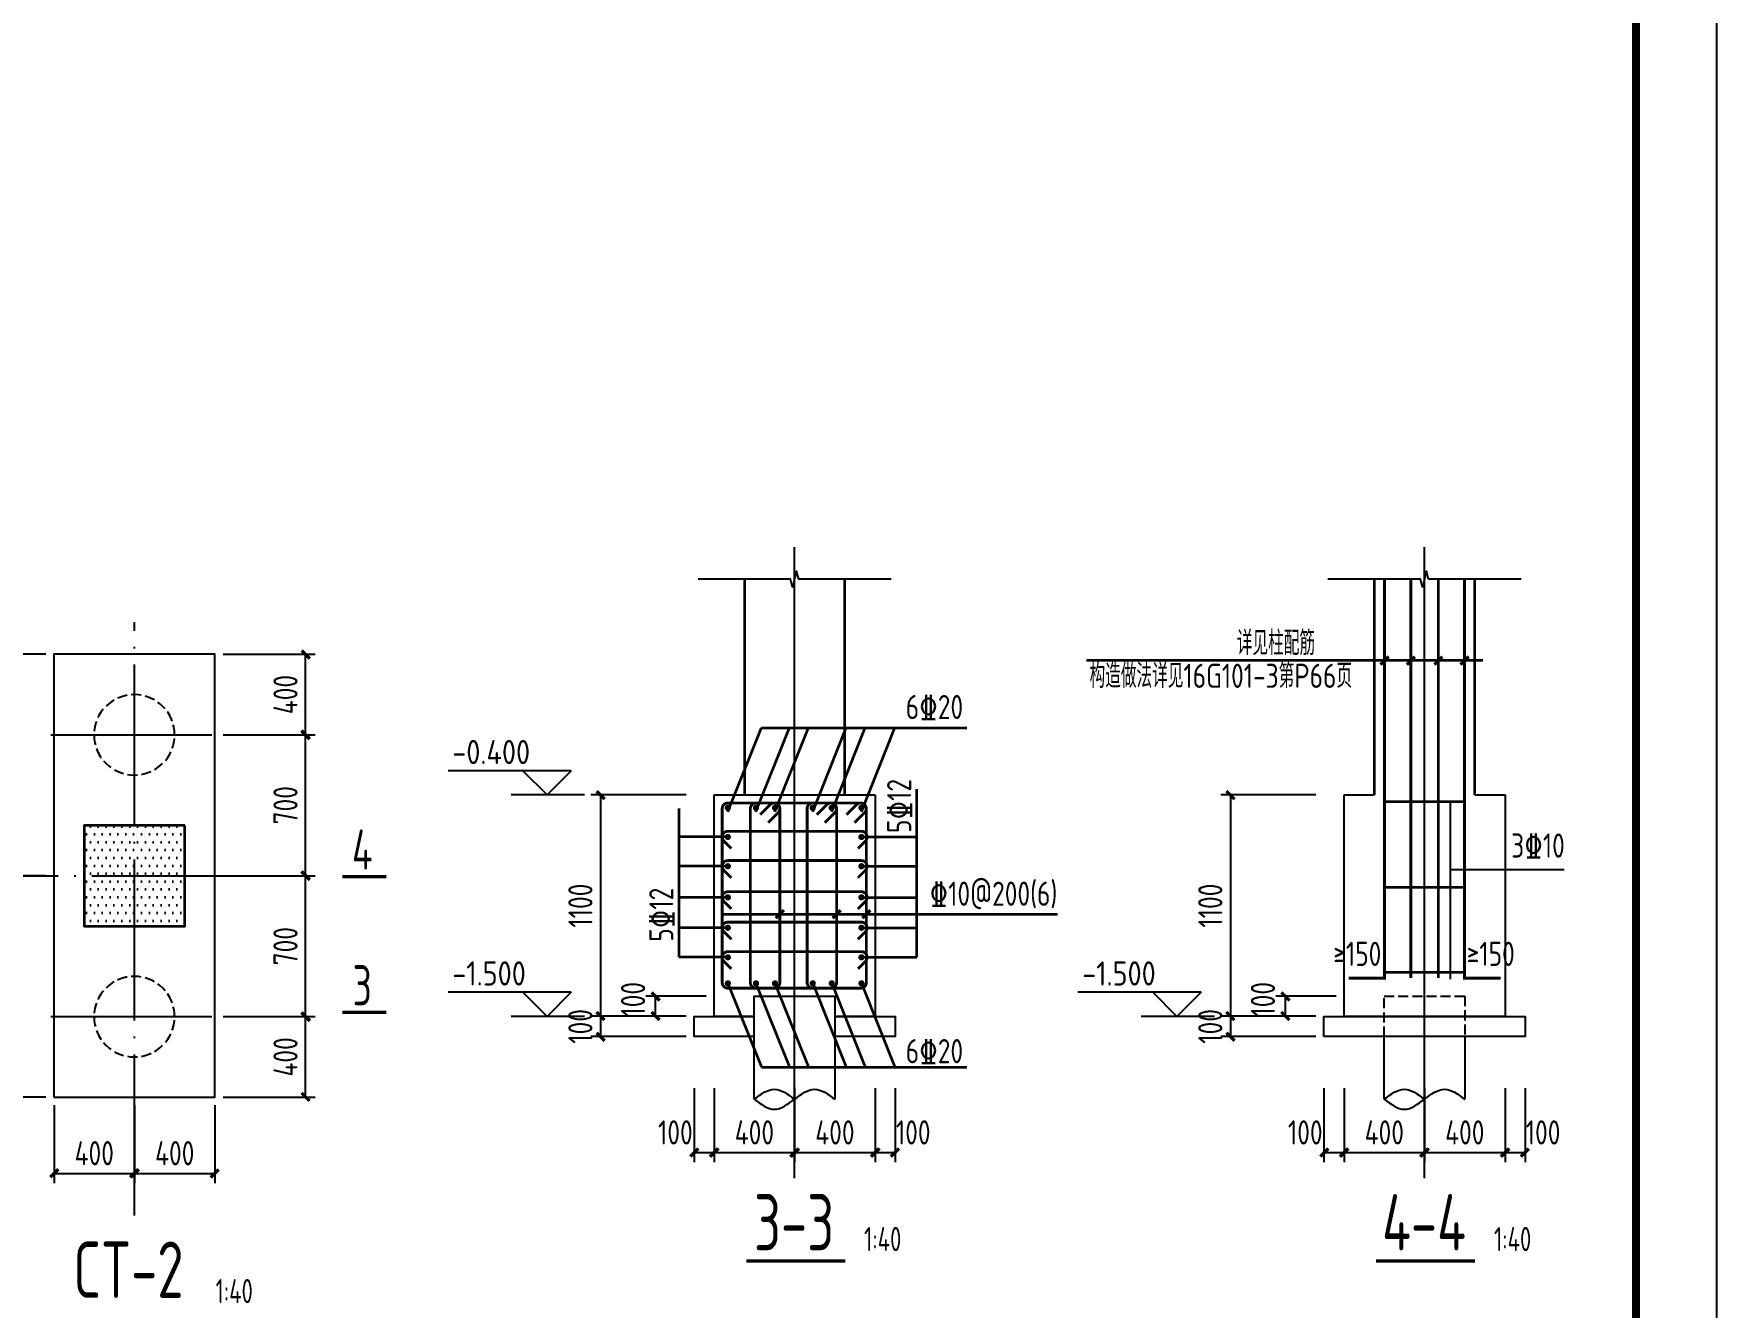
# Model space of a CAD drawing. Header units: millimetres. Extents: x 865974 to 875117, y 41124 to 44891.
# Drawn here: x 867519.9 to 867728.9, y 41236.2 to 41394.3 of the extents above; entities that cross this region are included whole.
import ezdxf
from ezdxf.enums import TextEntityAlignment as Align

# ---------------------------------------------------------------- set-up
doc = ezdxf.new("R2010")
doc.units = ezdxf.units.MM
doc.header["$LTSCALE"] = 1000
doc.header["$MEASUREMENT"] = 0
doc.linetypes.add('DASH', pattern=[0.35, 0.25, -0.1])
doc.linetypes.add('DOTE', pattern=[2.42, 2, -0.2, 0.02, -0.2])
for name, color, linetype in [('1507', 6, 'Continuous'), ('DIM', 7, 'Continuous'), ('DOTE', 1, 'DOTE'), ('垫层', 8, 'Continuous'), ('承台轮廓', 7, 'Continuous'), ('文字', 7, 'Continuous'), ('桩', 6, 'Continuous'), ('梁标注', 7, 'Continuous')]:
    doc.layers.add(name, color=color, linetype=linetype)
doc.layers.add('基础钢筋', color=1, linetype='Continuous', lineweight=50)
doc.layers.add('砼柱', color=2, linetype='Continuous', lineweight=35)
doc.styles.add('GBHZ', font='gbenor.shx', dxfattribs={"width": 0.9, "bigfont": 'gbcbig.shx'})
doc.dimstyles.new('Y40', dxfattribs={"dimscale": 0, "dimtxt": 3, "dimasz": 0.01, "dimexe": 1.2, "dimexo": 1, "dimgap": 1, "dimtad": 1, "dimdec": 0, "dimlfac": 40, "dimzin": 0, "dimdsep": 46, "dimtxsty": 'GBHZ', "dimblk1": 'DX', "dimblk2": 'DX', "dimsah": 1, "dimcen": 0.09, "dimdle": 1, "dimadec": 0, "dimazin": 0, "dimtfac": 1, "dimtdec": 0, "dimtix": 1, "dimtmove": 2, "dimatfit": 3, "dimldrblk": 'DX', "dimfxl": 0, "dimtolj": 1, "dimtzin": 0, "dimarcsym": 0})

# ---------------------------------------------------------------- blocks, each defined once
blk = doc.blocks.new('DX')
at = {"color": 0, "linetype": 'ByBlock', "const_width": 40}
blk.add_lwpolyline([(-54, -51), (46, 49)], dxfattribs=at)
blk = doc.blocks.new('*D827')
at = {"layer": 'Defpoints', "color": 0, "transparency": 16777216}
for p in [(867601.9, 41272.3), (867590.28, 41269.8), (867601.9, 41269.8)]:
    blk.add_point(p, dxfattribs=at)
at = {"layer": 'dim', "color": 0, "lineweight": -2, "transparency": 16777216}
for p, q in [((867600.9, 41272.3), (867589.08, 41272.3)), ((867590.28, 41272.31), (867590.28, 41272.32)), ((867590.28, 41272.3), (867590.28, 41269.8)), ((867600.9, 41269.8), (867589.08, 41269.8)), ((867590.28, 41269.79), (867590.28, 41269.78))]:
    blk.add_line(p, q, dxfattribs=at)
at = {"layer": 'dim', "color": 0, "lineweight": -2, "transparency": 16777216, "xscale": 0.01, "yscale": 0.01, "zscale": 0.01}
for p, rotation in [((867590.28, 41272.3), 270), ((867590.28, 41269.8), 90)]:
    blk.add_blockref('DX', p, dxfattribs=dict(at, rotation=rotation))
at = {"layer": 'dim', "color": 0, "transparency": 16777216, "insert": (867587.78, 41271.05), "char_height": 3, "attachment_point": 5, "rotation": 90, "style": 'GBHZ'}
blk.add_mtext('\\A1;100', dxfattribs=at)
blk = doc.blocks.new('*D828')
at = {"layer": 'Defpoints', "color": 0, "transparency": 16777216}
for p in [(867601.9, 41299.8), (867590.28, 41272.3), (867601.9, 41272.3)]:
    blk.add_point(p, dxfattribs=at)
at = {"layer": 'dim', "color": 0, "lineweight": -2, "transparency": 16777216}
for p, q in [((867600.9, 41299.8), (867589.08, 41299.8)), ((867590.28, 41299.79), (867590.28, 41272.31)), ((867600.9, 41272.3), (867589.08, 41272.3))]:
    blk.add_line(p, q, dxfattribs=at)
at = {"layer": 'dim', "color": 0, "lineweight": -2, "transparency": 16777216, "xscale": 0.01, "yscale": 0.01, "zscale": 0.01}
for p, rotation in [((867590.28, 41299.8), 90), ((867590.28, 41272.3), 270)]:
    blk.add_blockref('DX', p, dxfattribs=dict(at, rotation=rotation))
at = {"layer": 'dim', "color": 0, "transparency": 16777216, "insert": (867587.78, 41286.05), "char_height": 3, "attachment_point": 5, "rotation": 90, "style": 'GBHZ'}
blk.add_mtext('\\A1;1100', dxfattribs=at)
blk = doc.blocks.new('*D829')
at = {"layer": 'Defpoints', "color": 0, "transparency": 16777216}
for p in [(867601.9, 41264.38), (867604.4, 41264.38), (867604.4, 41255.38)]:
    blk.add_point(p, dxfattribs=at)
at = {"layer": 'dim', "color": 0, "lineweight": -2, "transparency": 16777216}
for p, q in [((867601.9, 41263.38), (867601.9, 41254.18)), ((867604.4, 41263.38), (867604.4, 41254.18)), ((867601.91, 41255.38), (867604.39, 41255.38))]:
    blk.add_line(p, q, dxfattribs=at)
at = {"layer": 'dim', "color": 0, "lineweight": -2, "transparency": 16777216, "xscale": 0.01, "yscale": 0.01, "zscale": 0.01, "rotation": 180}
blk.add_blockref('DX', (867601.9, 41255.38), dxfattribs=at)
at = {"layer": 'dim', "color": 0, "lineweight": -2, "transparency": 16777216, "xscale": 0.01, "yscale": 0.01, "zscale": 0.01}
blk.add_blockref('DX', (867604.4, 41255.38), dxfattribs=at)
at = {"layer": 'dim', "color": 0, "transparency": 16777216, "insert": (867599.58, 41257.88), "char_height": 3, "attachment_point": 5, "style": 'GBHZ'}
blk.add_mtext('\\A1;100', dxfattribs=at)
blk = doc.blocks.new('*D830')
at = {"layer": 'Defpoints', "color": 0, "transparency": 16777216}
for p in [(867624.4, 41264.38), (867626.9, 41264.38), (867626.9, 41255.38)]:
    blk.add_point(p, dxfattribs=at)
at = {"layer": 'dim', "color": 0, "lineweight": -2, "transparency": 16777216}
for p, q in [((867624.4, 41263.38), (867624.4, 41254.18)), ((867626.9, 41263.38), (867626.9, 41254.18)), ((867624.41, 41255.38), (867626.89, 41255.38))]:
    blk.add_line(p, q, dxfattribs=at)
at = {"layer": 'dim', "color": 0, "lineweight": -2, "transparency": 16777216, "xscale": 0.01, "yscale": 0.01, "zscale": 0.01, "rotation": 180}
blk.add_blockref('DX', (867624.4, 41255.38), dxfattribs=at)
at = {"layer": 'dim', "color": 0, "lineweight": -2, "transparency": 16777216, "xscale": 0.01, "yscale": 0.01, "zscale": 0.01}
blk.add_blockref('DX', (867626.9, 41255.38), dxfattribs=at)
at = {"layer": 'dim', "color": 0, "transparency": 16777216, "insert": (867629.13, 41257.88), "char_height": 3, "attachment_point": 5, "style": 'GBHZ'}
blk.add_mtext('\\A1;100', dxfattribs=at)
blk = doc.blocks.new('*D831')
at = {"layer": 'Defpoints', "color": 0, "transparency": 16777216}
for p in [(867509.96, 41289.76), (867522.38, 41289.76), (867522.38, 41262.26)]:
    blk.add_point(p, dxfattribs=at)
at = {"layer": 'dim', "color": 0, "lineweight": -2, "transparency": 16777216}
for p, q in [((867521.38, 41289.76), (867508.76, 41289.76)), ((867509.96, 41262.27), (867509.96, 41289.75)), ((867521.38, 41262.26), (867508.76, 41262.26))]:
    blk.add_line(p, q, dxfattribs=at)
at = {"layer": 'dim', "color": 0, "lineweight": -2, "transparency": 16777216, "xscale": 0.01, "yscale": 0.01, "zscale": 0.01}
for p, rotation in [((867509.96, 41289.76), 90), ((867509.96, 41262.26), 270)]:
    blk.add_blockref('DX', p, dxfattribs=dict(at, rotation=rotation))
at = {"layer": 'dim', "color": 0, "transparency": 16777216, "insert": (867507.46, 41276.01), "char_height": 3, "attachment_point": 5, "rotation": 90, "style": 'GBHZ'}
blk.add_mtext('\\A1;1100', dxfattribs=at)
blk = doc.blocks.new('*D832')
at = {"layer": 'Defpoints', "color": 0, "transparency": 16777216}
for p in [(867509.96, 41317.26), (867522.38, 41317.26), (867522.38, 41289.76)]:
    blk.add_point(p, dxfattribs=at)
at = {"layer": 'dim', "color": 0, "lineweight": -2, "transparency": 16777216}
for p, q in [((867521.38, 41317.26), (867508.76, 41317.26)), ((867509.96, 41289.77), (867509.96, 41317.25)), ((867521.38, 41289.76), (867508.76, 41289.76))]:
    blk.add_line(p, q, dxfattribs=at)
at = {"layer": 'dim', "color": 0, "lineweight": -2, "transparency": 16777216, "xscale": 0.01, "yscale": 0.01, "zscale": 0.01}
for p, rotation in [((867509.96, 41317.26), 90), ((867509.96, 41289.76), 270)]:
    blk.add_blockref('DX', p, dxfattribs=dict(at, rotation=rotation))
at = {"layer": 'dim', "color": 0, "transparency": 16777216, "insert": (867507.46, 41303.51), "char_height": 3, "attachment_point": 5, "rotation": 90, "style": 'GBHZ'}
blk.add_mtext('\\A1;1100', dxfattribs=at)
blk = doc.blocks.new('*D833')
at = {"layer": 'Defpoints', "color": 0, "transparency": 16777216}
for p in [(867522.38, 41262.26), (867532.38, 41262.26), (867532.38, 41252.8)]:
    blk.add_point(p, dxfattribs=at)
at = {"layer": 'dim', "color": 0, "lineweight": -2, "transparency": 16777216}
for p, q in [((867522.38, 41261.26), (867522.38, 41251.6)), ((867532.38, 41261.26), (867532.38, 41251.6)), ((867522.39, 41252.8), (867532.37, 41252.8))]:
    blk.add_line(p, q, dxfattribs=at)
at = {"layer": 'dim', "color": 0, "lineweight": -2, "transparency": 16777216, "xscale": 0.01, "yscale": 0.01, "zscale": 0.01, "rotation": 180}
blk.add_blockref('DX', (867522.38, 41252.8), dxfattribs=at)
at = {"layer": 'dim', "color": 0, "lineweight": -2, "transparency": 16777216, "xscale": 0.01, "yscale": 0.01, "zscale": 0.01}
blk.add_blockref('DX', (867532.38, 41252.8), dxfattribs=at)
at = {"layer": 'dim', "color": 0, "transparency": 16777216, "insert": (867527.38, 41255.3), "char_height": 3, "attachment_point": 5, "style": 'GBHZ'}
blk.add_mtext('\\A1;400', dxfattribs=at)
blk = doc.blocks.new('*D834')
at = {"layer": 'Defpoints', "color": 0, "transparency": 16777216}
for p in [(867532.38, 41262.26), (867542.38, 41262.26), (867542.38, 41252.8)]:
    blk.add_point(p, dxfattribs=at)
at = {"layer": 'dim', "color": 0, "lineweight": -2, "transparency": 16777216}
for p, q in [((867532.38, 41261.26), (867532.38, 41251.6)), ((867542.38, 41261.26), (867542.38, 41251.6)), ((867532.39, 41252.8), (867542.37, 41252.8))]:
    blk.add_line(p, q, dxfattribs=at)
at = {"layer": 'dim', "color": 0, "lineweight": -2, "transparency": 16777216, "xscale": 0.01, "yscale": 0.01, "zscale": 0.01, "rotation": 180}
blk.add_blockref('DX', (867532.38, 41252.8), dxfattribs=at)
at = {"layer": 'dim', "color": 0, "lineweight": -2, "transparency": 16777216, "xscale": 0.01, "yscale": 0.01, "zscale": 0.01}
blk.add_blockref('DX', (867542.38, 41252.8), dxfattribs=at)
at = {"layer": 'dim', "color": 0, "transparency": 16777216, "insert": (867537.38, 41255.3), "char_height": 3, "attachment_point": 5, "style": 'GBHZ'}
blk.add_mtext('\\A1;400', dxfattribs=at)
blk = doc.blocks.new('*D835')
at = {"layer": 'Defpoints', "color": 0, "transparency": 16777216}
for p in [(867542.38, 41272.26), (867553.64, 41272.26), (867542.38, 41262.26)]:
    blk.add_point(p, dxfattribs=at)
at = {"layer": 'dim', "color": 0, "lineweight": -2, "transparency": 16777216}
for p, q in [((867543.38, 41272.26), (867554.84, 41272.26)), ((867553.64, 41262.27), (867553.64, 41272.25)), ((867543.38, 41262.26), (867554.84, 41262.26))]:
    blk.add_line(p, q, dxfattribs=at)
at = {"layer": 'dim', "color": 0, "lineweight": -2, "transparency": 16777216, "xscale": 0.01, "yscale": 0.01, "zscale": 0.01}
for p, rotation in [((867553.64, 41272.26), 90), ((867553.64, 41262.26), 270)]:
    blk.add_blockref('DX', p, dxfattribs=dict(at, rotation=rotation))
at = {"layer": 'dim', "color": 0, "transparency": 16777216, "insert": (867551.14, 41267.26), "char_height": 3, "attachment_point": 5, "rotation": 90, "style": 'GBHZ'}
blk.add_mtext('\\A1;400', dxfattribs=at)
blk = doc.blocks.new('*D836')
at = {"layer": 'Defpoints', "color": 0, "transparency": 16777216}
for p in [(867542.38, 41289.76), (867553.64, 41289.76), (867542.38, 41272.26)]:
    blk.add_point(p, dxfattribs=at)
at = {"layer": 'dim', "color": 0, "lineweight": -2, "transparency": 16777216}
for p, q in [((867543.38, 41289.76), (867554.84, 41289.76)), ((867553.64, 41272.27), (867553.64, 41289.75)), ((867543.38, 41272.26), (867554.84, 41272.26))]:
    blk.add_line(p, q, dxfattribs=at)
at = {"layer": 'dim', "color": 0, "lineweight": -2, "transparency": 16777216, "xscale": 0.01, "yscale": 0.01, "zscale": 0.01}
for p, rotation in [((867553.64, 41289.76), 90), ((867553.64, 41272.26), 270)]:
    blk.add_blockref('DX', p, dxfattribs=dict(at, rotation=rotation))
at = {"layer": 'dim', "color": 0, "transparency": 16777216, "insert": (867551.14, 41281.01), "char_height": 3, "attachment_point": 5, "rotation": 90, "style": 'GBHZ'}
blk.add_mtext('\\A1;700', dxfattribs=at)
blk = doc.blocks.new('*D837')
at = {"layer": 'Defpoints', "color": 0, "transparency": 16777216}
for p in [(867542.38, 41307.26), (867553.64, 41307.26), (867542.38, 41289.76)]:
    blk.add_point(p, dxfattribs=at)
at = {"layer": 'dim', "color": 0, "lineweight": -2, "transparency": 16777216}
for p, q in [((867543.38, 41307.26), (867554.84, 41307.26)), ((867553.64, 41289.77), (867553.64, 41307.25)), ((867543.38, 41289.76), (867554.84, 41289.76))]:
    blk.add_line(p, q, dxfattribs=at)
at = {"layer": 'dim', "color": 0, "lineweight": -2, "transparency": 16777216, "xscale": 0.01, "yscale": 0.01, "zscale": 0.01}
for p, rotation in [((867553.64, 41307.26), 90), ((867553.64, 41289.76), 270)]:
    blk.add_blockref('DX', p, dxfattribs=dict(at, rotation=rotation))
at = {"layer": 'dim', "color": 0, "transparency": 16777216, "insert": (867551.14, 41298.51), "char_height": 3, "attachment_point": 5, "rotation": 90, "style": 'GBHZ'}
blk.add_mtext('\\A1;700', dxfattribs=at)
blk = doc.blocks.new('*D838')
at = {"layer": 'Defpoints', "color": 0, "transparency": 16777216}
for p in [(867542.38, 41317.26), (867553.64, 41317.26), (867542.38, 41307.26)]:
    blk.add_point(p, dxfattribs=at)
at = {"layer": 'dim', "color": 0, "lineweight": -2, "transparency": 16777216}
for p, q in [((867543.38, 41317.26), (867554.84, 41317.26)), ((867553.64, 41307.27), (867553.64, 41317.25)), ((867543.38, 41307.26), (867554.84, 41307.26))]:
    blk.add_line(p, q, dxfattribs=at)
at = {"layer": 'dim', "color": 0, "lineweight": -2, "transparency": 16777216, "xscale": 0.01, "yscale": 0.01, "zscale": 0.01}
for p, rotation in [((867553.64, 41317.26), 90), ((867553.64, 41307.26), 270)]:
    blk.add_blockref('DX', p, dxfattribs=dict(at, rotation=rotation))
at = {"layer": 'dim', "color": 0, "transparency": 16777216, "insert": (867551.14, 41312.26), "char_height": 3, "attachment_point": 5, "rotation": 90, "style": 'GBHZ'}
blk.add_mtext('\\A1;400', dxfattribs=at)
blk = doc.blocks.new('*D825')
at = {"layer": 'Defpoints', "color": 0, "transparency": 16777216}
for p in [(867604.4, 41264.38), (867614.4, 41264.47), (867614.4, 41255.38)]:
    blk.add_point(p, dxfattribs=at)
at = {"layer": 'dim', "color": 0, "lineweight": -2, "transparency": 16777216}
for p, q in [((867604.4, 41263.38), (867604.4, 41254.18)), ((867614.4, 41263.47), (867614.4, 41254.18)), ((867604.41, 41255.38), (867614.39, 41255.38))]:
    blk.add_line(p, q, dxfattribs=at)
at = {"layer": 'dim', "color": 0, "lineweight": -2, "transparency": 16777216, "xscale": 0.01, "yscale": 0.01, "zscale": 0.01, "rotation": 180}
blk.add_blockref('DX', (867604.4, 41255.38), dxfattribs=at)
at = {"layer": 'dim', "color": 0, "lineweight": -2, "transparency": 16777216, "xscale": 0.01, "yscale": 0.01, "zscale": 0.01}
blk.add_blockref('DX', (867614.4, 41255.38), dxfattribs=at)
at = {"layer": 'dim', "color": 0, "transparency": 16777216, "insert": (867609.4, 41257.88), "char_height": 3, "attachment_point": 5, "style": 'GBHZ'}
blk.add_mtext('\\A1;400', dxfattribs=at)
blk = doc.blocks.new('*D826')
at = {"layer": 'Defpoints', "color": 0, "transparency": 16777216}
for p in [(867614.4, 41264.47), (867624.4, 41264.38), (867624.4, 41255.38)]:
    blk.add_point(p, dxfattribs=at)
at = {"layer": 'dim', "color": 0, "lineweight": -2, "transparency": 16777216}
for p, q in [((867614.4, 41263.47), (867614.4, 41254.18)), ((867624.4, 41263.38), (867624.4, 41254.18)), ((867614.41, 41255.38), (867624.39, 41255.38))]:
    blk.add_line(p, q, dxfattribs=at)
at = {"layer": 'dim', "color": 0, "lineweight": -2, "transparency": 16777216, "xscale": 0.01, "yscale": 0.01, "zscale": 0.01, "rotation": 180}
blk.add_blockref('DX', (867614.4, 41255.38), dxfattribs=at)
at = {"layer": 'dim', "color": 0, "lineweight": -2, "transparency": 16777216, "xscale": 0.01, "yscale": 0.01, "zscale": 0.01}
blk.add_blockref('DX', (867624.4, 41255.38), dxfattribs=at)
at = {"layer": 'dim', "color": 0, "transparency": 16777216, "insert": (867619.4, 41257.88), "char_height": 3, "attachment_point": 5, "style": 'GBHZ'}
blk.add_mtext('\\A1;400', dxfattribs=at)
blk = doc.blocks.new('*D818')
at = {"layer": 'Defpoints', "color": 0, "transparency": 16777216}
for p in [(867597.11, 41274.8), (867604.4, 41274.8), (867601.9, 41272.3)]:
    blk.add_point(p, dxfattribs=at)
at = {"layer": 'dim', "color": 0, "lineweight": -2, "transparency": 16777216}
for p, q in [((867603.4, 41274.8), (867595.91, 41274.8)), ((867597.11, 41272.31), (867597.11, 41274.79)), ((867600.9, 41272.3), (867595.91, 41272.3))]:
    blk.add_line(p, q, dxfattribs=at)
at = {"layer": 'dim', "color": 0, "lineweight": -2, "transparency": 16777216, "xscale": 0.01, "yscale": 0.01, "zscale": 0.01}
for p, rotation in [((867597.11, 41274.8), 90), ((867597.11, 41272.3), 270)]:
    blk.add_blockref('DX', p, dxfattribs=dict(at, rotation=rotation))
at = {"layer": 'dim', "color": 0, "transparency": 16777216, "insert": (867594.32, 41274.42), "char_height": 3, "attachment_point": 5, "rotation": 90, "style": 'GBHZ'}
blk.add_mtext('\\A1;100', dxfattribs=at)
blk = doc.blocks.new('*D819')
at = {"layer": 'Defpoints', "color": 0, "transparency": 16777216}
for p in [(867680.16, 41272.3), (867668.54, 41269.8), (867680.16, 41269.8)]:
    blk.add_point(p, dxfattribs=at)
at = {"layer": 'dim', "color": 0, "lineweight": -2, "transparency": 16777216}
for p, q in [((867679.16, 41272.3), (867667.34, 41272.3)), ((867668.54, 41272.31), (867668.54, 41272.32)), ((867668.54, 41272.3), (867668.54, 41269.8)), ((867679.16, 41269.8), (867667.34, 41269.8)), ((867668.54, 41269.79), (867668.54, 41269.78))]:
    blk.add_line(p, q, dxfattribs=at)
at = {"layer": 'dim', "color": 0, "lineweight": -2, "transparency": 16777216, "xscale": 0.01, "yscale": 0.01, "zscale": 0.01}
for p, rotation in [((867668.54, 41272.3), 270), ((867668.54, 41269.8), 90)]:
    blk.add_blockref('DX', p, dxfattribs=dict(at, rotation=rotation))
at = {"layer": 'dim', "color": 0, "transparency": 16777216, "insert": (867666.04, 41271.05), "char_height": 3, "attachment_point": 5, "rotation": 90, "style": 'GBHZ'}
blk.add_mtext('\\A1;100', dxfattribs=at)
blk = doc.blocks.new('*D820')
at = {"layer": 'Defpoints', "color": 0, "transparency": 16777216}
for p in [(867680.16, 41299.8), (867668.54, 41272.3), (867680.16, 41272.3)]:
    blk.add_point(p, dxfattribs=at)
at = {"layer": 'dim', "color": 0, "lineweight": -2, "transparency": 16777216}
for p, q in [((867679.16, 41299.8), (867667.34, 41299.8)), ((867668.54, 41299.79), (867668.54, 41272.31)), ((867679.16, 41272.3), (867667.34, 41272.3))]:
    blk.add_line(p, q, dxfattribs=at)
at = {"layer": 'dim', "color": 0, "lineweight": -2, "transparency": 16777216, "xscale": 0.01, "yscale": 0.01, "zscale": 0.01}
for p, rotation in [((867668.54, 41299.8), 90), ((867668.54, 41272.3), 270)]:
    blk.add_blockref('DX', p, dxfattribs=dict(at, rotation=rotation))
at = {"layer": 'dim', "color": 0, "transparency": 16777216, "insert": (867666.04, 41286.05), "char_height": 3, "attachment_point": 5, "rotation": 90, "style": 'GBHZ'}
blk.add_mtext('\\A1;1100', dxfattribs=at)
blk = doc.blocks.new('*D821')
at = {"layer": 'Defpoints', "color": 0, "transparency": 16777216}
for p in [(867680.16, 41264.38), (867682.66, 41264.38), (867682.66, 41255.38)]:
    blk.add_point(p, dxfattribs=at)
at = {"layer": 'dim', "color": 0, "lineweight": -2, "transparency": 16777216}
for p, q in [((867680.16, 41263.38), (867680.16, 41254.18)), ((867682.66, 41263.38), (867682.66, 41254.18)), ((867680.17, 41255.38), (867682.65, 41255.38))]:
    blk.add_line(p, q, dxfattribs=at)
at = {"layer": 'dim', "color": 0, "lineweight": -2, "transparency": 16777216, "xscale": 0.01, "yscale": 0.01, "zscale": 0.01, "rotation": 180}
blk.add_blockref('DX', (867680.16, 41255.38), dxfattribs=at)
at = {"layer": 'dim', "color": 0, "lineweight": -2, "transparency": 16777216, "xscale": 0.01, "yscale": 0.01, "zscale": 0.01}
blk.add_blockref('DX', (867682.66, 41255.38), dxfattribs=at)
at = {"layer": 'dim', "color": 0, "transparency": 16777216, "insert": (867677.84, 41257.88), "char_height": 3, "attachment_point": 5, "style": 'GBHZ'}
blk.add_mtext('\\A1;100', dxfattribs=at)
blk = doc.blocks.new('*D822')
at = {"layer": 'Defpoints', "color": 0, "transparency": 16777216}
for p in [(867702.66, 41264.38), (867705.16, 41264.38), (867705.16, 41255.38)]:
    blk.add_point(p, dxfattribs=at)
at = {"layer": 'dim', "color": 0, "lineweight": -2, "transparency": 16777216}
for p, q in [((867702.66, 41263.38), (867702.66, 41254.18)), ((867705.16, 41263.38), (867705.16, 41254.18)), ((867702.67, 41255.38), (867705.15, 41255.38))]:
    blk.add_line(p, q, dxfattribs=at)
at = {"layer": 'dim', "color": 0, "lineweight": -2, "transparency": 16777216, "xscale": 0.01, "yscale": 0.01, "zscale": 0.01, "rotation": 180}
blk.add_blockref('DX', (867702.66, 41255.38), dxfattribs=at)
at = {"layer": 'dim', "color": 0, "lineweight": -2, "transparency": 16777216, "xscale": 0.01, "yscale": 0.01, "zscale": 0.01}
blk.add_blockref('DX', (867705.16, 41255.38), dxfattribs=at)
at = {"layer": 'dim', "color": 0, "transparency": 16777216, "insert": (867707.39, 41257.88), "char_height": 3, "attachment_point": 5, "style": 'GBHZ'}
blk.add_mtext('\\A1;100', dxfattribs=at)
blk = doc.blocks.new('*D823')
at = {"layer": 'Defpoints', "color": 0, "transparency": 16777216}
for p in [(867682.66, 41264.38), (867692.66, 41264.47), (867692.66, 41255.38)]:
    blk.add_point(p, dxfattribs=at)
at = {"layer": 'dim', "color": 0, "lineweight": -2, "transparency": 16777216}
for p, q in [((867682.66, 41263.38), (867682.66, 41254.18)), ((867692.66, 41263.47), (867692.66, 41254.18)), ((867682.67, 41255.38), (867692.65, 41255.38))]:
    blk.add_line(p, q, dxfattribs=at)
at = {"layer": 'dim', "color": 0, "lineweight": -2, "transparency": 16777216, "xscale": 0.01, "yscale": 0.01, "zscale": 0.01, "rotation": 180}
blk.add_blockref('DX', (867682.66, 41255.38), dxfattribs=at)
at = {"layer": 'dim', "color": 0, "lineweight": -2, "transparency": 16777216, "xscale": 0.01, "yscale": 0.01, "zscale": 0.01}
blk.add_blockref('DX', (867692.66, 41255.38), dxfattribs=at)
at = {"layer": 'dim', "color": 0, "transparency": 16777216, "insert": (867687.66, 41257.88), "char_height": 3, "attachment_point": 5, "style": 'GBHZ'}
blk.add_mtext('\\A1;400', dxfattribs=at)
blk = doc.blocks.new('*D824')
at = {"layer": 'Defpoints', "color": 0, "transparency": 16777216}
for p in [(867692.66, 41264.47), (867702.66, 41264.38), (867702.66, 41255.38)]:
    blk.add_point(p, dxfattribs=at)
at = {"layer": 'dim', "color": 0, "lineweight": -2, "transparency": 16777216}
for p, q in [((867692.66, 41263.47), (867692.66, 41254.18)), ((867702.66, 41263.38), (867702.66, 41254.18)), ((867692.67, 41255.38), (867702.65, 41255.38))]:
    blk.add_line(p, q, dxfattribs=at)
at = {"layer": 'dim', "color": 0, "lineweight": -2, "transparency": 16777216, "xscale": 0.01, "yscale": 0.01, "zscale": 0.01, "rotation": 180}
blk.add_blockref('DX', (867692.66, 41255.38), dxfattribs=at)
at = {"layer": 'dim', "color": 0, "lineweight": -2, "transparency": 16777216, "xscale": 0.01, "yscale": 0.01, "zscale": 0.01}
blk.add_blockref('DX', (867702.66, 41255.38), dxfattribs=at)
at = {"layer": 'dim', "color": 0, "transparency": 16777216, "insert": (867697.66, 41257.88), "char_height": 3, "attachment_point": 5, "style": 'GBHZ'}
blk.add_mtext('\\A1;400', dxfattribs=at)
blk = doc.blocks.new('*D817')
at = {"layer": 'Defpoints', "color": 0, "transparency": 16777216}
for p in [(867675.37, 41274.8), (867682.66, 41274.8), (867680.16, 41272.3)]:
    blk.add_point(p, dxfattribs=at)
at = {"layer": 'dim', "color": 0, "lineweight": -2, "transparency": 16777216}
for p, q in [((867681.66, 41274.8), (867674.17, 41274.8)), ((867675.37, 41272.31), (867675.37, 41274.79)), ((867679.16, 41272.3), (867674.17, 41272.3))]:
    blk.add_line(p, q, dxfattribs=at)
at = {"layer": 'dim', "color": 0, "lineweight": -2, "transparency": 16777216, "xscale": 0.01, "yscale": 0.01, "zscale": 0.01}
for p, rotation in [((867675.37, 41274.8), 90), ((867675.37, 41272.3), 270)]:
    blk.add_blockref('DX', p, dxfattribs=dict(at, rotation=rotation))
at = {"layer": 'dim', "color": 0, "transparency": 16777216, "insert": (867672.58, 41274.42), "char_height": 3, "attachment_point": 5, "rotation": 90, "style": 'GBHZ'}
blk.add_mtext('\\A1;100', dxfattribs=at)

msp = doc.modelspace()

# ---------------------------------------------------------------- hatches: boundary and pattern name
at = {"layer": '砼柱'}
h = msp.add_hatch(dxfattribs=at)
h.set_pattern_fill('DOTS', color=256, scale=15.625, style=0)
h.set_pattern_definition([(0, (567943.8933, 144856.4367), (0.48828125, 0.9765625), [0, -0.9765625])])
h.paths.add_polyline_path([(867538.625, 41296.01), (867526.125, 41296.01), (867526.125, 41283.51), (867538.625, 41283.51)])

# ---------------------------------------------------------------- linework, layer by layer
at = {"color": 0}
msp.add_line((867728.912, 41717.604), (867728.912, 41123.604), dxfattribs=at)
at = {"color": 7}
for p, q in [((867586.63, 41302.795), (867571.331, 41302.795)), ((867583.63, 41299.795), (867580.63, 41302.795)), ((867586.63, 41302.795), (867583.63, 41299.795)), ((867588.28, 41299.795), (867579.18, 41299.795)), ((867586.63, 41275.295), (867571.331, 41275.295)), ((867583.63, 41272.295), (867580.63, 41275.295)), ((867586.63, 41275.295), (867583.63, 41272.295)), ((867664.892, 41275.295), (867649.593, 41275.295)), ((867661.892, 41272.295), (867658.892, 41275.295)), ((867664.892, 41275.295), (867661.892, 41272.295)), ((867588.28, 41272.295), (867579.18, 41272.295)), ((867666.542, 41272.295), (867657.442, 41272.295))]:
    msp.add_line(p, q, dxfattribs=at)
at = {"color": 0, "const_width": 1}
msp.add_lwpolyline([(867718.912, 41133.604), (866912.912, 41133.604), (866912.912, 41707.604), (867718.912, 41707.604)], close=True, dxfattribs=at)
at = {"layer": '1507', "linetype": 'DASH', "ltscale": 0.005}
for points in [[(867537.359, 41307.259, 1), (867527.359, 41307.259, 1)], [(867537.359, 41272.259, 1), (867527.359, 41272.259, 1)]]:
    msp.add_lwpolyline(points, format="xyb", close=True, dxfattribs=at)
at = {"layer": 'DOTE', "color": 8, "ltscale": 8}
for p, q in [((867614.398, 41252.216), (867614.398, 41330.576)), ((867692.66, 41252.216), (867692.66, 41330.576))]:
    msp.add_line(p, q, dxfattribs=at)
at = {"layer": 'DOTE', "linetype": 'DOTE', "ltscale": 0.01}
for p, q in [((867532.375, 41247.575), (867532.375, 41321.26)), ((867521.967, 41307.259), (867550.397, 41307.259)), ((867502.875, 41289.76), (867546.375, 41289.76)), ((867521.967, 41272.259), (867550.397, 41272.259))]:
    msp.add_line(p, q, dxfattribs=at)
at = {"layer": '垫层'}
for points in [[(867609.381, 41269.795), (867601.898, 41269.795), (867601.898, 41272.295), (867609.381, 41272.295)], [(867619.381, 41272.295), (867626.898, 41272.295), (867626.898, 41269.795), (867619.381, 41269.795)]]:
    msp.add_lwpolyline(points, dxfattribs=at)
msp.add_lwpolyline([(867680.16, 41269.795), (867680.16, 41272.295), (867705.16, 41272.295), (867705.16, 41269.795)], close=True, dxfattribs=at)
at = {"layer": '基础钢筋', "const_width": 0.35}
for points in [[(867687.688, 41326.576), (867687.688, 41277.045), (867683.216, 41277.045)], [(867690.946, 41277.045), (867690.946, 41326.576)], [(867694.373, 41277.045), (867694.373, 41326.576)], [(867697.631, 41326.576), (867697.631, 41277.045), (867702.103, 41277.045)], [(867687.688, 41298.955), (867697.631, 41298.955)], [(867687.688, 41288.326), (867697.631, 41288.326)], [(867687.688, 41277.764), (867697.631, 41277.764)]]:
    msp.add_lwpolyline(points, dxfattribs=at)
for points in [[(867621.851, 41296.349), (867623.095, 41297.593, 0.6681786), (867622.598, 41298.795), (867606.102, 41298.795, 0.4142136), (867605.398, 41298.091), (867605.398, 41276.499, 0.4142136), (867606.102, 41275.795), (867622.598, 41275.795, 0.4142136), (867623.302, 41276.499), (867623.302, 41298.091, 0.6681786), (867622.1, 41298.589), (867620.855, 41297.344)], [(867611.108, 41296.349), (867612.352, 41297.593, 0.6681786), (867611.855, 41298.795), (867609.6, 41298.795, 0.4142136), (867608.896, 41298.091), (867608.896, 41276.499, 0.4142136), (867609.6, 41275.795), (867611.855, 41275.795, 0.4142136), (867612.559, 41276.499), (867612.559, 41298.091, 0.6681786), (867611.357, 41298.589), (867610.112, 41297.344)], [(867618.157, 41296.349), (867619.401, 41297.593, 0.6681786), (867618.904, 41298.795), (867616.649, 41298.795, 0.4142136), (867615.945, 41298.091), (867615.945, 41276.499, 0.4142136), (867616.649, 41275.795), (867618.904, 41275.795, 0.4142136), (867619.608, 41276.499), (867619.608, 41298.091, 0.6681786), (867618.406, 41298.589), (867617.161, 41297.344)], [(867606.537, 41293.141), (867605.604, 41294.075, -0.6681786), (867606.102, 41295.277), (867622.694, 41295.277, -0.6681786), (867623.191, 41294.075), (867622.258, 41293.141)], [(867606.537, 41289.508), (867605.604, 41290.442, -0.6681786), (867606.102, 41291.644), (867622.694, 41291.644, -0.6681786), (867623.191, 41290.442), (867622.258, 41289.508)], [(867606.537, 41285.638), (867605.604, 41286.572, -0.6681786), (867606.102, 41287.774), (867622.694, 41287.774, -0.6681786), (867623.191, 41286.572), (867622.258, 41285.638)], [(867606.537, 41281.864), (867605.604, 41282.797, -0.6681786), (867606.102, 41283.999), (867622.694, 41283.999, -0.6681786), (867623.191, 41282.797), (867622.258, 41281.864)], [(867606.537, 41278.195), (867605.604, 41279.128, -0.6681786), (867606.102, 41280.33), (867622.694, 41280.33, -0.6681786), (867623.191, 41279.128), (867622.258, 41278.195)]]:
    msp.add_lwpolyline(points, format="xyb", dxfattribs=at)
at = {"layer": '基础钢筋', "const_width": 0.385}
for points in [[(867606.29, 41298.196, -1), (867605.905, 41298.196, -1)], [(867609.788, 41298.196, -1), (867609.403, 41298.196, -1)], [(867611.762, 41298.196, 1), (867612.147, 41298.196, 1)], [(867616.837, 41298.196, -1), (867616.452, 41298.196, -1)], [(867618.811, 41298.196, 1), (867619.196, 41298.196, 1)], [(867622.505, 41298.196, 1), (867622.89, 41298.196, 1)], [(867606.29, 41294.573, 1), (867605.905, 41294.573, 1)], [(867622.505, 41294.573, -1), (867622.89, 41294.573, -1)], [(867606.29, 41290.94, 1), (867605.905, 41290.94, 1)], [(867622.505, 41290.94, -1), (867622.89, 41290.94, -1)], [(867606.29, 41287.07, 1), (867605.905, 41287.07, 1)], [(867622.505, 41287.07, -1), (867622.89, 41287.07, -1)], [(867606.29, 41283.295, 1), (867605.905, 41283.295, 1)], [(867622.505, 41283.295, -1), (867622.89, 41283.295, -1)], [(867606.29, 41279.626, 1), (867605.905, 41279.626, 1)], [(867622.505, 41279.626, -1), (867622.89, 41279.626, -1)], [(867606.29, 41276.394, 1), (867605.905, 41276.394, 1)], [(867609.788, 41276.394, 1), (867609.403, 41276.394, 1)], [(867611.762, 41276.394, -1), (867612.147, 41276.394, -1)], [(867616.837, 41276.394, 1), (867616.452, 41276.394, 1)], [(867618.811, 41276.394, -1), (867619.196, 41276.394, -1)], [(867622.505, 41276.394, -1), (867622.89, 41276.394, -1)]]:
    msp.add_lwpolyline(points, format="xyb", close=True, dxfattribs=at)
at = {"layer": '承台轮廓'}
for p, q in [((867604.398, 41272.295), (867604.398, 41299.795)), ((867604.398, 41299.795), (867624.398, 41299.795)), ((867624.398, 41299.795), (867624.398, 41272.295)), ((867682.66, 41272.295), (867682.66, 41299.795)), ((867682.66, 41299.795), (867686.41, 41299.795)), ((867698.91, 41299.795), (867702.66, 41299.795)), ((867702.66, 41299.795), (867702.66, 41272.295)), ((867609.381, 41272.295), (867604.398, 41272.295)), ((867624.398, 41272.295), (867619.381, 41272.295)), ((867702.66, 41272.295), (867682.66, 41272.295))]:
    msp.add_line(p, q, dxfattribs=at)
for points in [[(867626.398, 41326.576), (867614.898, 41326.576), (867614.648, 41327.576), (867614.148, 41325.576), (867613.898, 41326.576), (867602.398, 41326.576)], [(867704.66, 41326.576), (867693.16, 41326.576), (867692.91, 41327.576), (867692.41, 41325.576), (867692.16, 41326.576), (867680.66, 41326.576)]]:
    msp.add_lwpolyline(points, dxfattribs=at)
msp.add_lwpolyline([(867522.375, 41262.26), (867542.375, 41262.26), (867542.375, 41317.26), (867522.375, 41317.26)], close=True, dxfattribs=at)
at = {"layer": '文字', "color": 0, "const_width": 0.4}
for points in [[(867558.193, 41289.649), (867563.676, 41289.649)], [(867558.193, 41272.786), (867563.676, 41272.786)], [(867608.381, 41241.91), (867620.684, 41241.91)], [(867686.644, 41241.91), (867698.946, 41241.91)]]:
    msp.add_lwpolyline(points, dxfattribs=at)
at = {"layer": '桩'}
for p, q in [((867609.381, 41262.001), (867609.381, 41271.462)), ((867619.381, 41271.462), (867619.381, 41262.001)), ((867687.643, 41262.001), (867687.643, 41269.795)), ((867697.643, 41269.795), (867697.643, 41262.001))]:
    msp.add_line(p, q, dxfattribs=at)
msp.add_lwpolyline([(867609.381, 41271.462), (867609.381, 41274.795), (867619.381, 41274.795), (867619.381, 41271.462)], dxfattribs=at)
at = {"layer": '桩', "linetype": 'DASH', "ltscale": 0.005}
msp.add_lwpolyline([(867687.643, 41269.795), (867687.643, 41274.795), (867697.643, 41274.795), (867697.643, 41269.795)], dxfattribs=at)
at = {"layer": '桩'}
for points in [[(867609.381, 41262.001), (867611.881, 41260.751), (867614.381, 41262.001), (867616.881, 41263.251), (867619.381, 41262.001)], [(867609.381, 41262.001), (867611.881, 41263.251), (867614.381, 41262.001)], [(867687.643, 41262.001), (867690.143, 41260.751), (867692.643, 41262.001), (867695.143, 41263.251), (867697.643, 41262.001)], [(867687.643, 41262.001), (867690.143, 41263.251), (867692.643, 41262.001)]]:
    msp.add_spline(points, degree=3, dxfattribs=at)
at = {"layer": '梁标注', "linetype": 'Continuous'}
for p, q in [((867695.889, 41276.931), (867695.889, 41298.955)), ((867695.889, 41290.519), (867710.016, 41290.519))]:
    msp.add_line(p, q, dxfattribs=at)
at = {"layer": '砼柱'}
for p, q in [((867608.148, 41326.576), (867608.148, 41299.795)), ((867620.648, 41299.795), (867620.648, 41326.576)), ((867686.41, 41326.576), (867686.41, 41299.795)), ((867698.91, 41299.795), (867698.91, 41326.576)), ((867699.91, 41316.478), (867650.655, 41316.478)), ((867606.098, 41297.696), (867610.263, 41308.12)), ((867609.596, 41297.696), (867613.761, 41308.12)), ((867610.263, 41308.12), (867635.784, 41308.12)), ((867611.955, 41297.696), (867616.12, 41308.12)), ((867616.645, 41297.696), (867620.81, 41308.12)), ((867619.004, 41297.696), (867623.168, 41308.12)), ((867622.698, 41297.696), (867626.862, 41308.12)), ((867629.574, 41279.626), (867629.574, 41300.496)), ((867600.061, 41279.626), (867600.061, 41298.123)), ((867606.198, 41294.573), (867600.061, 41294.573)), ((867622.548, 41294.573), (867629.574, 41294.573)), ((867606.198, 41290.94), (867600.061, 41290.94)), ((867622.548, 41290.94), (867629.574, 41290.94)), ((867606.198, 41287.07), (867600.061, 41287.07)), ((867622.548, 41287.07), (867629.574, 41287.07)), ((867605.398, 41284.99), (867647.059, 41284.99)), ((867606.198, 41283.295), (867600.061, 41283.295)), ((867622.548, 41283.295), (867629.574, 41283.295)), ((867606.198, 41279.626), (867600.061, 41279.626)), ((867622.548, 41279.626), (867629.574, 41279.626)), ((867606.098, 41276.394), (867610.263, 41265.97)), ((867609.596, 41276.394), (867613.761, 41265.97)), ((867611.955, 41276.394), (867616.12, 41265.97)), ((867616.645, 41276.394), (867620.81, 41265.97)), ((867619.004, 41276.394), (867623.168, 41265.97)), ((867622.698, 41276.394), (867626.862, 41265.97)), ((867610.263, 41265.97), (867635.784, 41265.97))]:
    msp.add_line(p, q, dxfattribs=at)
msp.add_lwpolyline([(867538.625, 41296.01), (867526.125, 41296.01), (867526.125, 41283.51), (867538.625, 41283.51), (867538.625, 41296.01, 1000)], format="xyb", dxfattribs=at)

# ---------------------------------------------------------------- block references
at = {"layer": 'dim', "xscale": 0.01000000000931323, "yscale": 0.01000000000931323, "zscale": 0.01000000000931323, "rotation": 180}
for p in [(867687.65, 41316.466), (867690.908, 41316.466), (867694.335, 41316.466), (867697.592, 41316.466), (867612.52, 41284.978), (867619.569, 41284.978), (867623.263, 41284.978)]:
    msp.add_blockref('DX', p, dxfattribs=at)

# ---------------------------------------------------------------- texts
at = {"color": 7, "style": 'GBHZ'}
for s, p in [('-0.400', (867571.865, 41303.622)), ('-1.500', (867571.865, 41276.122)), ('-1.500', (867650.127, 41276.122))]:
    msp.add_text(s, height=3, dxfattribs=at).set_placement(p)
at = {"layer": '文字', "color": 0, "style": 'GBHZ', "width": 0.8}
for s, height, p in [('4', 5, (867560.673, 41293.022)), ('3', 5, (867560.673, 41276.159)), ('3-3', 7, (867614.326, 41246.736)), ('4-4', 7, (867692.588, 41246.736)), ('1:40', 3, (867625.339, 41244.641)), ('1:40', 3, (867703.601, 41244.641)), ('CT-2', 7, (867531.626, 41240.843)), ('1:40', 3, (867544.768, 41238.178))]:
    msp.add_text(s, height=height, dxfattribs=at).set_placement(p, align=Align.MIDDLE)
at = {"layer": '梁标注', "linetype": 'Continuous', "style": 'GBHZ', "width": 0.9}
for s, p in [('详见柱配筋', (867669.336, 41317.156)), ('构造做法详见16G101-3第P66页', (867651.039, 41313.087)), ('6%%13220', (867628.203, 41309.209)), ('%%13210@200(6)', (867631.16, 41286.03)), ('6%%13220', (867628.203, 41266.474))]:
    msp.add_text(s, height=3, dxfattribs=at).set_placement(p)
for p in [(867628.884, 41295.068), (867599.329, 41281.562)]:
    msp.add_text('5%%13212', height=3, rotation=90, dxfattribs=at).set_placement(p)
for s, p in [('3%%13210', (867710.085, 41291.109)), ('≥150', (867687.29, 41277.657)), ('≥150', (867703.869, 41277.657))]:
    msp.add_text(s, height=3, dxfattribs=at).set_placement(p, align=Align.BOTTOM_RIGHT)

# ---------------------------------------------------------------- dimensions: what is measured, and where the dimension line sits
at = {"layer": 'dim'}
for base, p1, p2, picture, middle in [((867509.963, 41317.26), (867522.375, 41289.76), (867522.375, 41317.26), '*D832', (867507.463, 41303.51)), ((867553.642, 41317.26), (867542.375, 41307.259), (867542.375, 41317.26), '*D838', (867551.142, 41312.259)), ((867553.642, 41307.259), (867542.375, 41289.76), (867542.375, 41307.259), '*D837', (867551.142, 41298.509)), ((867509.963, 41289.76), (867522.375, 41262.26), (867522.375, 41289.76), '*D831', (867507.463, 41276.01)), ((867553.642, 41289.76), (867542.375, 41272.259), (867542.375, 41289.76), '*D836', (867551.142, 41281.009)), ((867553.642, 41272.259), (867542.375, 41262.26), (867542.375, 41272.259), '*D835', (867551.142, 41267.259))]:
    dim = msp.add_linear_dim(base=base, p1=p1, p2=p2, angle=90, dimstyle='Y40', override={"dimscale": 1}, dxfattribs=at)
    dim.commit()
    dim.dimension.update_dxf_attribs({"geometry": picture, "text_midpoint": middle})
for p1, p2, picture, middle in [((867601.898, 41299.795), (867601.898, 41272.295), '*D828', (867587.78, 41286.045)), ((867680.16, 41299.795), (867680.16, 41272.295), '*D820', (867666.042, 41286.045)), ((867601.898, 41272.295), (867601.898, 41269.795), '*D827', (867587.78, 41271.045)), ((867680.16, 41272.295), (867680.16, 41269.795), '*D819', (867666.042, 41271.045))]:
    dim = msp.add_aligned_dim(p1=p1, p2=p2, distance=-11.618, dimstyle='Y40', override={"dimscale": 1}, dxfattribs=at)
    dim.commit()
    dim.dimension.update_dxf_attribs({"geometry": picture, "text_midpoint": middle})
for base, p1, p2, angle, picture, middle, dimtype in [((867597.111, 41274.795), (867601.898, 41272.295), (867604.398, 41274.795), 90, '*D818', (867594.32, 41274.419), 160), ((867675.374, 41274.795), (867680.16, 41272.295), (867682.66, 41274.795), 90, '*D817', (867672.582, 41274.419), 160), ((867604.398, 41255.378), (867601.898, 41264.378), (867604.398, 41264.378), 0, '*D829', (867599.576, 41257.878), 161), ((867626.898, 41255.378), (867624.398, 41264.378), (867626.898, 41264.378), 0, '*D830', (867629.131, 41257.878), 161), ((867682.66, 41255.378), (867680.16, 41264.378), (867682.66, 41264.378), 0, '*D821', (867677.838, 41257.878), 161), ((867705.16, 41255.378), (867702.66, 41264.378), (867705.16, 41264.378), 0, '*D822', (867707.393, 41257.878), 161)]:
    dim = msp.add_linear_dim(base=base, p1=p1, p2=p2, angle=angle, dimstyle='Y40', override={"dimscale": 1}, dxfattribs=at)
    dim.commit()
    dim.dimension.update_dxf_attribs({"geometry": picture, "text_midpoint": middle, "dimtype": dimtype})
for base, p1, p2, picture, middle in [((867614.398, 41255.378), (867604.398, 41264.378), (867614.398, 41264.474), '*D825', (867609.398, 41257.878)), ((867624.398, 41255.378), (867614.398, 41264.474), (867624.398, 41264.378), '*D826', (867619.398, 41257.878)), ((867692.66, 41255.378), (867682.66, 41264.378), (867692.66, 41264.474), '*D823', (867687.66, 41257.878)), ((867702.66, 41255.378), (867692.66, 41264.474), (867702.66, 41264.378), '*D824', (867697.66, 41257.878)), ((867532.375, 41252.799), (867522.375, 41262.26), (867532.375, 41262.26), '*D833', (867527.375, 41255.299)), ((867542.375, 41252.799), (867532.375, 41262.26), (867542.375, 41262.26), '*D834', (867537.375, 41255.299))]:
    dim = msp.add_linear_dim(base=base, p1=p1, p2=p2, dimstyle='Y40', override={"dimscale": 1}, dxfattribs=at)
    dim.commit()
    dim.dimension.update_dxf_attribs({"geometry": picture, "text_midpoint": middle})

doc.saveas('drawing.dxf')
